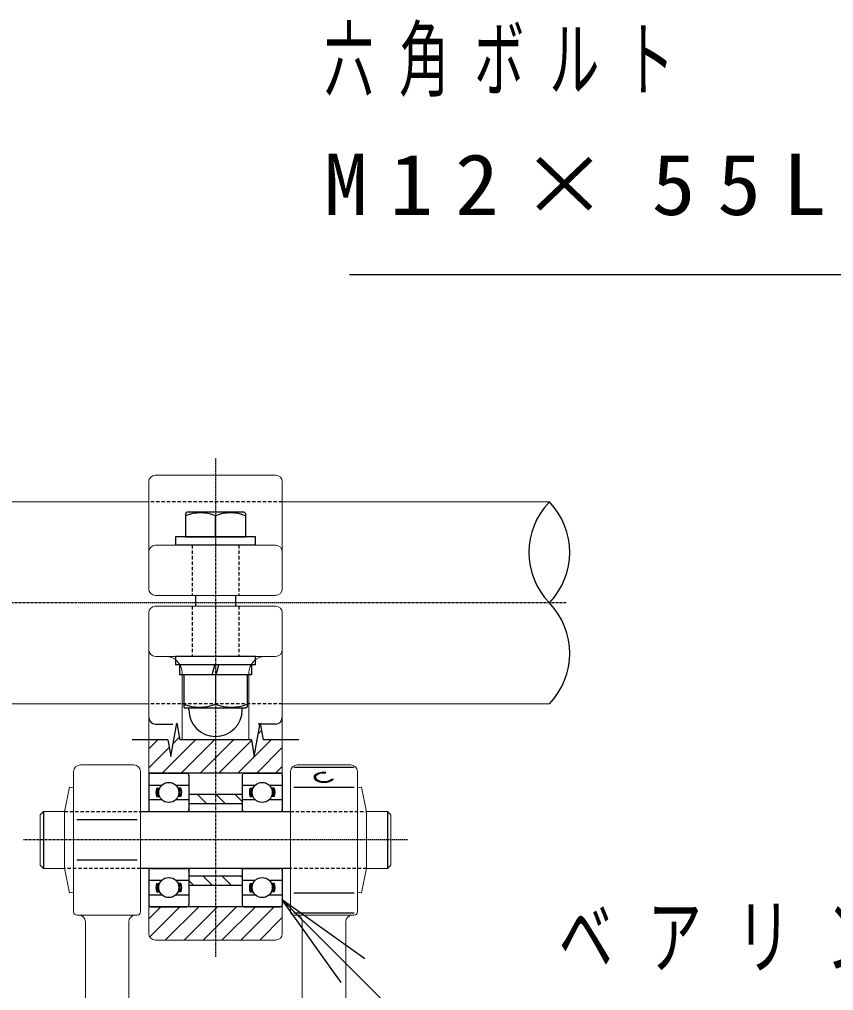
# Model space of a CAD drawing. Units: millimetres at full size; details may follow other scales. Extents: x -19543 to 0, y -2740 to 13350.
# Drawn here: x -5909 to -4690, y 5180 to 6634 of the extents above; entities that cross this region are included whole.
import ezdxf

# ---------------------------------------------------------------- set-up
doc = ezdxf.new("R2010")
doc.units = ezdxf.units.MM
doc.linetypes.add('USER2', pattern=[6, 3, -1, 1, -1])
doc.linetypes.add('USER4', pattern=[8, 5, -3])
doc.layers.add('線', color=2, linetype='Continuous', lineweight=25)
doc.layers.add('補助', color=2, linetype='Continuous', lineweight=13)
doc.styles.add('ＭＳ ゴシック', font='')
doc.styles.get('ＭＳ ゴシック').set_extended_font_data('MS Gothic')

msp = doc.modelspace()

# ---------------------------------------------------------------- linework, layer by layer
at = {"layer": '線', "color": 20, "linetype": 'USER2'}
for p, q in [((-5615.676, 5976.386), (-5615.676, 5230.136)), ((-5090.676, 5760.136), (-6140.676, 5760.136)), ((-5328.176, 5405.136), (-5903.176, 5405.136))]:
    msp.add_line(p, q, dxfattribs=at)
at = {"layer": '線', "color": 7, "lineweight": 13}
for p, q in [((-5525.676, 5951.386), (-5705.676, 5951.386)), ((-5715.676, 5941.386), (-5715.676, 5781.386)), ((-5515.676, 5941.386), (-5515.676, 5781.386)), ((-5715.676, 5911.386), (-6115.676, 5911.386)), ((-5115.676, 5911.386), (-5515.676, 5911.386)), ((-5525.676, 5846.386), (-5705.676, 5846.386)), ((-5525.676, 5771.386), (-5705.676, 5771.386)), ((-5715.676, 5745.136), (-5715.676, 5447.636)), ((-5525.676, 5755.136), (-5705.676, 5755.136)), ((-5515.676, 5745.136), (-5515.676, 5447.636)), ((-5525.676, 5680.136), (-5705.676, 5680.136)), ((-5665.676, 5655.136), (-5665.676, 5555.136)), ((-5565.676, 5655.136), (-5565.676, 5555.136)), ((-5715.676, 5608.886), (-6115.676, 5608.886)), ((-5115.676, 5608.886), (-5515.676, 5608.886)), ((-5818.176, 5517.636), (-5738.176, 5517.636)), ((-5413.176, 5517.636), (-5493.176, 5517.636)), ((-5828.176, 5507.636), (-5828.176, 5297.636)), ((-5728.176, 5507.636), (-5728.176, 5297.636)), ((-5503.176, 5507.636), (-5503.176, 5297.636)), ((-5403.176, 5507.636), (-5403.176, 5297.636)), ((-5841.964, 5447.54), (-5834.295, 5484.398)), ((-5834.295, 5484.398), (-5828.176, 5483.125)), ((-5828.176, 5483.125), (-5828.176, 5327.147)), ((-5397.057, 5484.398), (-5403.176, 5483.125)), ((-5403.176, 5483.125), (-5403.176, 5327.147)), ((-5389.389, 5447.54), (-5397.057, 5484.398)), ((-5878.176, 5442.636), (-5873.176, 5447.636)), ((-5878.176, 5367.636), (-5878.176, 5442.636)), ((-5873.176, 5447.636), (-5841.956, 5447.636)), ((-5841.964, 5447.54), (-5841.964, 5362.733)), ((-5389.389, 5447.54), (-5389.389, 5362.733)), ((-5389.38, 5447.636), (-5358.176, 5447.636)), ((-5358.176, 5447.636), (-5353.176, 5442.636)), ((-5353.176, 5442.636), (-5353.176, 5367.636)), ((-5873.176, 5362.636), (-5878.176, 5367.636)), ((-5353.176, 5367.636), (-5358.176, 5362.636)), ((-5841.956, 5362.636), (-5873.176, 5362.636)), ((-5841.964, 5362.733), (-5834.295, 5325.874)), ((-5715.676, 5362.636), (-5715.676, 5265.136)), ((-5515.676, 5362.636), (-5515.676, 5265.136)), ((-5389.389, 5362.733), (-5397.057, 5325.874)), ((-5358.176, 5362.636), (-5389.38, 5362.636)), ((-5834.295, 5325.874), (-5828.176, 5327.147)), ((-5397.057, 5325.874), (-5403.176, 5327.147)), ((-5823.176, 5292.636), (-5733.176, 5292.636)), ((-5810.676, 5282.636), (-5810.676, 5067.636)), ((-5745.676, 5282.636), (-5745.676, 5067.636)), ((-5408.176, 5292.636), (-5498.176, 5292.636)), ((-5485.676, 5282.636), (-5485.676, 5167.636)), ((-5420.676, 5282.636), (-5420.676, 5167.636)), ((-5525.676, 5255.136), (-5705.676, 5255.136))]:
    msp.add_line(p, q, dxfattribs=at)
at = {"layer": '線', "color": 4, "linetype": 'USER4'}
for p, q in [((-5515.676, 5911.386), (-5715.676, 5911.386)), ((-5650.676, 5846.386), (-5650.676, 5771.386)), ((-5580.676, 5846.386), (-5580.676, 5771.386)), ((-5650.676, 5755.136), (-5650.676, 5680.136)), ((-5580.676, 5755.136), (-5580.676, 5680.136)), ((-5515.676, 5608.886), (-5715.676, 5608.886)), ((-5841.956, 5447.636), (-5728.176, 5447.636)), ((-5503.176, 5447.636), (-5389.38, 5447.636)), ((-5728.176, 5362.636), (-5841.956, 5362.636)), ((-5389.38, 5362.636), (-5503.176, 5362.636))]:
    msp.add_line(p, q, dxfattribs=at)
at = {"layer": '線'}
for p, q in [((-5660.676, 5893.886), (-5658.176, 5896.386)), ((-5660.676, 5893.886), (-5660.676, 5858.886)), ((-5658.176, 5896.386), (-5573.176, 5896.386)), ((-5615.676, 5858.886), (-5615.676, 5890.7)), ((-5570.676, 5893.886), (-5573.176, 5896.386)), ((-5570.676, 5893.886), (-5570.676, 5858.886)), ((-5555.676, 5858.886), (-5675.676, 5858.886)), ((-5675.676, 5858.886), (-5675.676, 5846.386)), ((-5555.676, 5846.386), (-5675.676, 5846.386)), ((-5660.676, 5858.886), (-5570.676, 5858.886)), ((-5555.676, 5846.386), (-5555.676, 5858.886)), ((-5645.676, 5771.386), (-5645.676, 5755.136)), ((-5585.676, 5771.386), (-5585.676, 5755.136)), ((-5555.676, 5680.136), (-5675.676, 5680.136)), ((-5675.676, 5680.136), (-5675.676, 5667.636)), ((-5555.676, 5667.636), (-5555.676, 5680.136)), ((-5555.676, 5667.636), (-5675.676, 5667.636)), ((-5561.926, 5667.636), (-5669.426, 5667.636)), ((-5669.426, 5667.636), (-5669.426, 5652.636)), ((-5620.533, 5652.636), (-5616.514, 5667.636)), ((-5614.839, 5652.636), (-5610.82, 5667.636)), ((-5561.926, 5667.636), (-5561.926, 5652.636)), ((-5561.926, 5652.636), (-5669.426, 5652.636)), ((-5663.176, 5652.636), (-5663.176, 5604.08)), ((-5568.176, 5652.636), (-5663.176, 5652.636)), ((-5615.676, 5652.636), (-5615.676, 5608.322)), ((-5568.176, 5652.636), (-5568.176, 5604.08)), ((-5663.176, 5604.08), (-5660.676, 5602.636)), ((-5570.676, 5602.636), (-5660.676, 5602.636)), ((-5655.676, 5600.136), (-5655.676, 5602.636)), ((-5575.676, 5600.136), (-5575.676, 5602.636)), ((-5568.176, 5604.08), (-5570.676, 5602.636)), ((-5705.676, 5578.709), (-5679.486, 5578.709)), ((-5682.585, 5530.136), (-5673.768, 5580.136)), ((-5673.77, 5580.144), (-5669.36, 5555.136)), ((-5557.585, 5530.136), (-5548.768, 5580.136)), ((-5525.676, 5578.709), (-5551.867, 5578.709)), ((-5548.77, 5580.144), (-5544.36, 5555.136)), ((-5686.993, 5555.136), (-5740.676, 5555.136)), ((-5686.993, 5555.136), (-5682.585, 5530.136)), ((-5615.676, 5555.136), (-5669.36, 5555.136)), ((-5561.993, 5555.136), (-5615.676, 5555.136)), ((-5561.993, 5555.136), (-5557.585, 5530.136)), ((-5490.676, 5555.136), (-5544.36, 5555.136)), ((-5498.176, 5514.036), (-5408.176, 5514.036)), ((-5515.676, 5505.136), (-5715.676, 5505.136)), ((-5715.676, 5502.136), (-5715.676, 5447.636)), ((-5712.676, 5505.136), (-5658.676, 5505.136)), ((-5655.676, 5502.136), (-5655.676, 5447.636)), ((-5575.676, 5502.136), (-5575.676, 5447.636)), ((-5572.676, 5505.136), (-5518.676, 5505.136)), ((-5515.676, 5502.136), (-5515.676, 5447.636)), ((-5715.676, 5487.225), (-5696.129, 5487.225)), ((-5703.684, 5482.625), (-5699.381, 5482.625)), ((-5675.224, 5487.225), (-5655.676, 5487.225)), ((-5667.669, 5482.625), (-5671.972, 5482.625)), ((-5575.676, 5487.225), (-5556.129, 5487.225)), ((-5563.684, 5482.625), (-5559.381, 5482.625)), ((-5535.224, 5487.225), (-5515.676, 5487.225)), ((-5527.669, 5482.625), (-5531.972, 5482.625)), ((-5498.176, 5484.036), (-5408.176, 5484.036)), ((-5703.684, 5470.147), (-5699.381, 5470.147)), ((-5667.669, 5470.147), (-5671.972, 5470.147)), ((-5655.676, 5473.136), (-5655.676, 5447.636)), ((-5575.676, 5473.136), (-5655.676, 5473.136)), ((-5575.676, 5473.136), (-5575.676, 5447.636)), ((-5563.684, 5470.147), (-5559.381, 5470.147)), ((-5527.669, 5470.147), (-5531.972, 5470.147)), ((-5715.676, 5465.548), (-5696.129, 5465.548)), ((-5675.224, 5465.548), (-5655.676, 5465.548)), ((-5575.676, 5459.136), (-5655.676, 5459.136)), ((-5575.676, 5465.548), (-5556.129, 5465.548)), ((-5535.224, 5465.548), (-5515.676, 5465.548)), ((-5873.176, 5447.636), (-5873.176, 5362.636)), ((-5728.176, 5447.636), (-5715.619, 5447.636)), ((-5715.619, 5447.636), (-5515.676, 5447.636)), ((-5712.676, 5447.636), (-5658.676, 5447.636)), ((-5572.676, 5447.636), (-5518.676, 5447.636)), ((-5515.676, 5447.636), (-5503.176, 5447.636)), ((-5358.176, 5447.636), (-5358.176, 5362.636)), ((-5733.176, 5435.136), (-5823.176, 5435.136)), ((-5733.176, 5375.136), (-5823.176, 5375.136)), ((-5715.619, 5362.636), (-5728.176, 5362.636)), ((-5715.676, 5362.636), (-5715.676, 5308.136)), ((-5515.676, 5362.636), (-5715.619, 5362.636)), ((-5712.676, 5362.636), (-5658.676, 5362.636)), ((-5655.676, 5362.636), (-5655.676, 5308.136)), ((-5655.676, 5362.636), (-5655.676, 5337.136)), ((-5575.676, 5362.636), (-5575.676, 5337.136)), ((-5575.676, 5362.636), (-5575.676, 5308.136)), ((-5572.676, 5362.636), (-5518.676, 5362.636)), ((-5515.676, 5362.636), (-5515.676, 5308.136)), ((-5503.176, 5362.636), (-5515.676, 5362.636)), ((-5715.676, 5344.725), (-5696.129, 5344.725)), ((-5703.684, 5340.125), (-5699.381, 5340.125)), ((-5675.224, 5344.725), (-5655.676, 5344.725)), ((-5667.669, 5340.125), (-5671.972, 5340.125)), ((-5575.676, 5351.136), (-5655.676, 5351.136)), ((-5575.676, 5337.136), (-5655.676, 5337.136)), ((-5575.676, 5344.725), (-5556.129, 5344.725)), ((-5563.684, 5340.125), (-5559.381, 5340.125)), ((-5535.224, 5344.725), (-5515.676, 5344.725)), ((-5527.669, 5340.125), (-5531.972, 5340.125)), ((-5715.676, 5323.048), (-5696.129, 5323.048)), ((-5703.684, 5327.647), (-5699.381, 5327.647)), ((-5675.224, 5323.048), (-5655.676, 5323.048)), ((-5667.669, 5327.647), (-5671.972, 5327.647)), ((-5575.676, 5323.048), (-5556.129, 5323.048)), ((-5563.684, 5327.647), (-5559.381, 5327.647)), ((-5535.224, 5323.048), (-5515.676, 5323.048)), ((-5527.669, 5327.647), (-5531.972, 5327.647)), ((-5498.176, 5326.236), (-5408.176, 5326.236)), ((-5515.676, 5305.136), (-5715.676, 5305.136)), ((-5712.676, 5305.136), (-5658.676, 5305.136)), ((-5572.676, 5305.136), (-5518.676, 5305.136)), ((-5498.176, 5296.236), (-5408.176, 5296.236))]:
    msp.add_line(p, q, dxfattribs=at)
for centre in [(-5685.676, 5476.386), (-5545.676, 5476.386), (-5685.676, 5333.886), (-5545.676, 5333.886)]:
    msp.add_circle(centre, 15.058, dxfattribs=at)
at = {"layer": '線', "color": 7, "lineweight": 13}
for centre, radius, start, end in [((-5705.676, 5941.386), 10, 90, 180), ((-5525.676, 5941.386), 10, 0, 90), ((-5705.676, 5836.386), 10, 90, 180), ((-5525.676, 5836.386), 10, 0, 90), ((-5705.676, 5781.386), 10, 180, 270), ((-5525.676, 5781.386), 10, 270, 0), ((-5705.676, 5745.136), 10, 90, 180), ((-5525.676, 5745.136), 10, 0, 90), ((-5705.676, 5690.136), 10, 180, 270), ((-5525.676, 5690.136), 10, 270, 0), ((-5690.676, 5655.136), 25, 0, 90), ((-5540.676, 5655.136), 25, 90, 180), ((-5818.176, 5507.636), 10, 90, 180), ((-5738.176, 5507.636), 10, 0, 90), ((-5493.176, 5507.636), 10, 90, 180), ((-5413.176, 5507.636), 10, 0, 90), ((-5823.176, 5297.636), 5, 180, 270), ((-5733.176, 5297.636), 5, 270, 0), ((-5498.176, 5297.636), 5, 180, 270), ((-5408.176, 5297.636), 5, 270, 0), ((-5820.676, 5282.636), 10, 0, 90), ((-5735.676, 5282.636), 10, 90, 180), ((-5495.676, 5282.636), 10, 0, 90), ((-5410.676, 5282.636), 10, 90, 180), ((-5705.676, 5265.136), 10, 180, 270), ((-5525.676, 5265.136), 10, 270, 0)]:
    msp.add_arc(centre, radius, start, end, dxfattribs=at)
at = {"layer": '線'}
for centre, radius, start, end in [((-5037.17, 5835.761), 109.006, 136.07099, 223.92901), ((-5194.183, 5835.761), 109.006, 316.07099, 43.92901), ((-5638.177, 5833.34), 61.616, 68.58243, 111.41757), ((-5593.176, 5833.34), 61.616, 68.58245, 111.41771), ((-5194.183, 5684.511), 109.006, 316.07099, 43.92901), ((-5639.426, 5672.679), 68.599, 249.74445, 290.25555), ((-5615.676, 5600.136), 40, 180, 0), ((-5591.926, 5672.679), 68.599, 249.74445, 290.25555), ((-5705.676, 5588.709), 10, 180, 270), ((-5525.676, 5588.709), 10, 270, 0), ((-5712.676, 5502.136), 3, 90, 180), ((-5658.676, 5502.136), 3, 0, 90), ((-5572.676, 5502.136), 3, 90, 180), ((-5518.676, 5502.136), 3, 0, 90), ((-5689.979, 5476.386), 15.058, 155.52375, 204.47625), ((-5687.828, 5476.386), 15.058, 155.52375, 204.47625), ((-5683.525, 5476.386), 15.058, 335.52375, 24.47625), ((-5681.373, 5476.386), 15.058, 335.52375, 24.47625), ((-5549.979, 5476.386), 15.058, 155.52375, 204.47625), ((-5547.828, 5476.386), 15.058, 155.52375, 204.47625), ((-5543.525, 5476.386), 15.058, 335.52375, 24.47625), ((-5541.373, 5476.386), 15.058, 335.52375, 24.47625), ((-5712.676, 5450.636), 3, 180, 270), ((-5658.676, 5450.636), 3, 270, 0), ((-5572.676, 5450.636), 3, 180, 270), ((-5518.676, 5450.636), 3, 270, 0), ((-5712.676, 5359.636), 3, 90, 180), ((-5658.676, 5359.636), 3, 0, 90), ((-5572.676, 5359.636), 3, 90, 180), ((-5518.676, 5359.636), 3, 0, 90), ((-5689.979, 5333.886), 15.058, 155.52375, 204.47625), ((-5687.828, 5333.886), 15.058, 155.52375, 204.47625), ((-5683.525, 5333.886), 15.058, 335.52375, 24.47625), ((-5681.373, 5333.886), 15.058, 335.52375, 24.47625), ((-5549.979, 5333.886), 15.058, 155.52375, 204.47625), ((-5547.828, 5333.886), 15.058, 155.52375, 204.47625), ((-5543.525, 5333.886), 15.058, 335.52375, 24.47625), ((-5541.373, 5333.886), 15.058, 335.52375, 24.47625), ((-5712.676, 5308.136), 3, 180, 270), ((-5658.676, 5308.136), 3, 270, 0), ((-5572.676, 5308.136), 3, 180, 270), ((-5518.676, 5308.136), 3, 270, 0)]:
    msp.add_arc(centre, radius, start, end, dxfattribs=at)
for major_axis, start_param, end_param in [((-15, 0), 4.5449409, 9.08494105), ((-13, 0), 4.51887579, 9.02998684)]:
    msp.add_ellipse((-5453.176, 5499.036), major_axis=major_axis, ratio=0.5, start_param=start_param, end_param=end_param, dxfattribs=at)
at = {"layer": '補助', "lineweight": 25}
for p, q in [((-4673.06, 6251.386), (-5415.116, 6251.386)), ((-5427.288, 5191.642), (-5515.676, 5315.386)), ((-5391.933, 5226.998), (-5515.676, 5315.386)), ((-5515.676, 5315.386), (-5409.61, 5209.32)), ((-5409.61, 5209.32), (-5137.926, 4937.636))]:
    msp.add_line(p, q, dxfattribs=at)
at = {"layer": '補助'}
for p, q in [((-5679.131, 5549.725), (-5670.014, 5558.842)), ((-5551.591, 5564.128), (-5546.792, 5568.927)), ((-5715.676, 5541.464), (-5702.004, 5555.136)), ((-5715.676, 5513.179), (-5685.003, 5543.852)), ((-5695.435, 5505.136), (-5645.435, 5555.136)), ((-5667.151, 5505.136), (-5617.151, 5555.136)), ((-5615.676, 5528.326), (-5588.867, 5555.136)), ((-5610.582, 5505.136), (-5561.781, 5553.937)), ((-5582.298, 5505.136), (-5532.298, 5555.136)), ((-5554.014, 5505.136), (-5515.676, 5543.474)), ((-5638.867, 5505.136), (-5615.676, 5528.326)), ((-5525.73, 5505.136), (-5515.676, 5515.189)), ((-5628.842, 5459.136), (-5642.842, 5473.136)), ((-5600.557, 5459.136), (-5614.557, 5473.136)), ((-5575.676, 5462.539), (-5586.273, 5473.136)), ((-5648.263, 5337.136), (-5655.676, 5344.549)), ((-5619.979, 5337.136), (-5633.979, 5351.136)), ((-5591.695, 5337.136), (-5605.695, 5351.136)), ((-5575.676, 5349.402), (-5577.41, 5351.136)), ((-5715.676, 5286.905), (-5697.445, 5305.136)), ((-5714.272, 5260.025), (-5669.161, 5305.136)), ((-5690.877, 5255.136), (-5640.877, 5305.136)), ((-5662.593, 5255.136), (-5615.676, 5302.052)), ((-5615.676, 5273.768), (-5584.308, 5305.136)), ((-5615.676, 5302.052), (-5612.593, 5305.136)), ((-5606.024, 5255.136), (-5556.024, 5305.136)), ((-5577.74, 5255.136), (-5527.74, 5305.136)), ((-5549.455, 5255.136), (-5515.676, 5288.915)), ((-5634.308, 5255.136), (-5615.676, 5273.768))]:
    msp.add_line(p, q, dxfattribs=at)

# ---------------------------------------------------------------- texts
at = {"layer": '補助', "char_height": 91.64, "attachment_point": 1, "style": 'ＭＳ ゴシック'}
for s, insert in [('\\T1.5;\\W0.6;六角ボルト', (-5453.238, 6620.136)), ('\\T1.5;\\W1.05;M12×55L', (-5453.238, 6432.636)), ('\\T1.64;\\W0.65;ベアリング', (-5101.676, 5306.386))]:
    msp.add_mtext(s, dxfattribs=dict(at, insert=insert))

doc.saveas('drawing.dxf')
